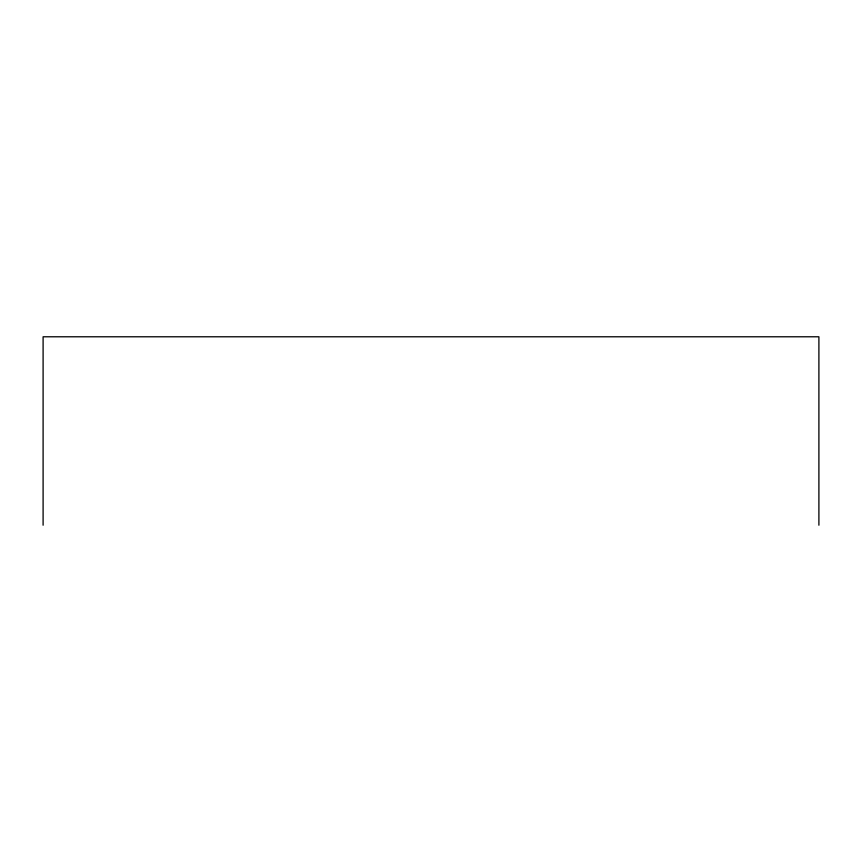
<?xml version="1.0" encoding="UTF-8"?>
<svg xmlns="http://www.w3.org/2000/svg" width="862" height="862" viewBox="0 0 862 862"><rect width="100%" height="100%" fill="white"/><g stroke="black" fill="none" stroke-linecap="round" stroke-linejoin="round"><path stroke-width="1.29" d="M818.9 525.217L818.9 336.783L43.1 336.783L43.1 525.217"/></g></svg>
